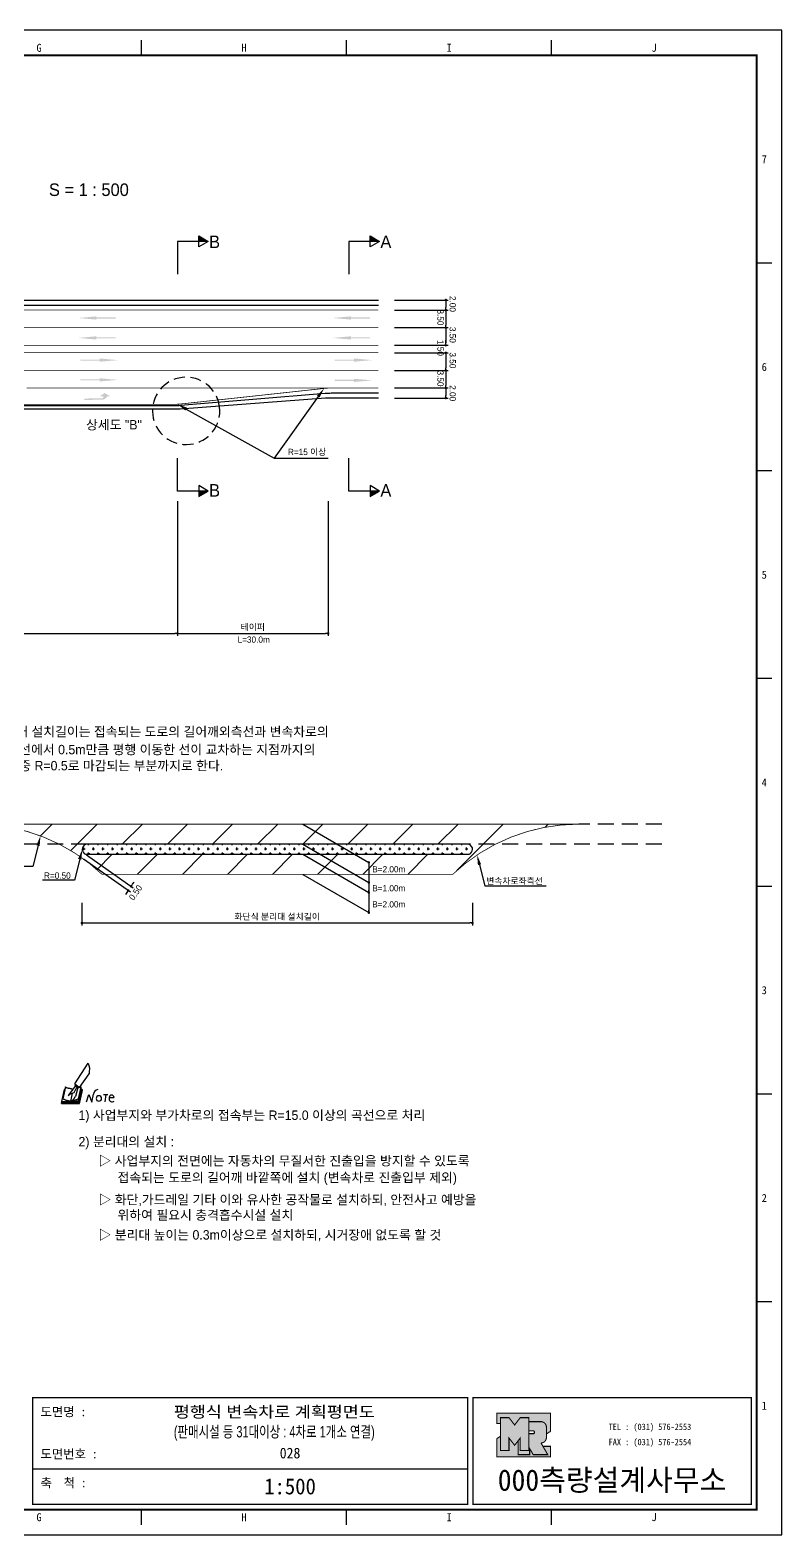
# Model space of a CAD drawing. Header units: millimetres. Extents: x 591 to 1014, y -6 to 293.
# Drawn here: x 864.8 to 1014.5, y -6.3 to 293.1 of the extents above; entities that cross this region are included whole.
import ezdxf
from ezdxf.enums import TextEntityAlignment as Align

# ---------------------------------------------------------------- set-up
doc = ezdxf.new("R2010")
doc.units = ezdxf.units.MM
doc.linetypes.add('HIDDEN', pattern=[9.525, 6.35, -3.175])
for name, color, linetype in [('CC-GSTR-0004', 4, 'Continuous'), ('CM-LANE-0030', 30, 'Continuous'), ('CZ-DIMT-0002', 7, 'Continuous'), ('CZ-LIN1-0007', 7, 'Continuous'), ('CZ-LIN2-0003', 3, 'Continuous'), ('CZ-LINE-0001', 7, 'Continuous'), ('CZ-TEXT-BOX0', 7, 'Continuous'), ('TITLE', 7, 'Continuous')]:
    doc.layers.add(name, color=color, linetype=linetype)
doc.styles.add('돋움', font='')
doc.styles.add('돋음체', font='')
doc.styles.get('돋움').set_extended_font_data('Dotum')
doc.styles.get('돋음체').set_extended_font_data('DotumChe')

# ---------------------------------------------------------------- blocks, each defined once
blk = doc.blocks.new('note')
for p, q in [((0.85, 3.5), (3.53, 7.57)), ((3.53, 7.57), (3.8, 6.64)), ((3.8, 6.64), (3.69, 5.72)), ((1, 3.1), (0.75, 2.77)), ((0.85, 3.5), (1.8, 2.79)), ((1, 3.4), (0.85, 3.21)), ((0.85, 3.21), (1.52, 2.71)), ((1.8, 2.79), (3.74, 5.46)), ((3.69, 5.72), (3.74, 5.46)), ((-1.24, 2.36), (-1.77, 0)), ((-1.77, 0), (1.77, 0)), ((-1.77, 0), (-1.77, -0.3)), ((-1.53, 0.52), (-1.55, 0.54)), ((-1.01, 2.9), (-1.53, 0.52)), ((-1.48, 0.48), (-1.53, 0.52)), ((-1.43, 0.44), (-1.48, 0.48)), ((-1.38, 0.41), (-1.43, 0.44)), ((-1.33, 0.4), (-1.38, 0.41)), ((-1.27, 0.37), (-1.33, 0.4)), ((-1.22, 0.35), (-1.27, 0.37)), ((-1.13, 2.36), (-1.24, 2.36)), ((-1.17, 0.33), (-1.22, 0.35)), ((-1.12, 0.32), (-1.17, 0.33)), ((-1.02, 0.25), (-1.12, 0.32)), ((-0.97, 0.22), (-1.02, 0.25)), ((-1, 2.9), (-1.01, 2.9)), ((-0.98, 2.85), (-1, 2.9)), ((-0.95, 2.8), (-0.98, 2.85)), ((-0.93, 0.21), (-0.97, 0.22)), ((-0.9, 2.75), (-0.95, 2.8)), ((-0.88, 0.19), (-0.93, 0.21)), ((-0.85, 2.72), (-0.9, 2.75)), ((-0.8, 0.18), (-0.88, 0.19)), ((-0.79, 2.69), (-0.85, 2.72)), ((-0.75, 0.17), (-0.8, 0.18)), ((-0.74, 2.68), (-0.79, 2.69)), ((-0.7, 0.16), (-0.75, 0.17)), ((-0.69, 2.65), (-0.74, 2.68)), ((-0.64, 0.15), (-0.7, 0.16)), ((-0.64, 2.65), (-0.69, 2.65)), ((-0.59, 2.63), (-0.64, 2.65)), ((-0.58, 0.14), (-0.64, 0.15)), ((-0.54, 2.62), (-0.59, 2.63)), ((-0.53, 0.13), (-0.58, 0.14)), ((-0.48, 2.61), (-0.54, 2.62)), ((-0.48, 0.12), (-0.53, 0.13)), ((-0.43, 2.61), (-0.48, 2.61)), ((-0.43, 0.11), (-0.48, 0.12)), ((0.75, 2.77), (-0.46, 1.16)), ((0.37, 2.24), (-0.46, 1.16)), ((-0.46, 1.16), (-0.08, 1.47)), ((-0.38, 2.59), (-0.43, 2.61)), ((-0.38, 0.08), (-0.43, 0.11)), ((-0.33, 2.59), (-0.38, 2.59)), ((-0.29, 0.06), (-0.38, 0.08)), ((-0.27, 2.58), (-0.33, 2.59)), ((-0.23, 0.05), (-0.29, 0.06)), ((-0.22, 2.57), (-0.27, 2.58)), ((-0.16, 0.04), (-0.23, 0.05)), ((-0.17, 2.56), (-0.22, 2.57)), ((-0.12, 2.55), (-0.17, 2.56)), ((-0.11, 0.03), (-0.16, 0.04)), ((-0.07, 2.53), (-0.12, 2.55)), ((-0.04, 0.02), (-0.11, 0.03)), ((-0.08, 1.47), (0.72, 1.75)), ((-0.01, 2.51), (-0.07, 2.53)), ((-0.05, -0.3), (-0.05, 0)), ((0, 0), (-0.04, 0.02)), ((0.04, 2.5), (-0.01, 2.51)), ((0.37, 1.63), (0, 0)), ((0, 0), (1.6, 0.53)), ((0, 0), (1.65, 0.18)), ((0, 0.01), (0.06, 0.04)), ((0, -0.3), (0, 0)), ((0.09, 2.48), (0.04, 2.5)), ((0.05, -0.3), (0.05, 0)), ((0.06, 0.04), (0.11, 0.07)), ((0.14, 2.48), (0.09, 2.48)), ((0.11, 0.07), (0.16, 0.09)), ((0.2, 2.47), (0.14, 2.48)), ((0.16, 0.09), (0.21, 0.12)), ((0.26, 2.43), (0.18, 2.46)), ((0.21, 0.12), (0.27, 0.14)), ((0.34, 2.4), (0.26, 2.43)), ((0.27, 0.14), (0.36, 0.19)), ((0.45, 2.37), (0.34, 2.4)), ((0.36, 0.19), (0.41, 0.22)), ((0.41, 0.22), (0.46, 0.27)), ((0.46, 0.27), (0.51, 0.3)), ((0.51, 0.3), (0.56, 0.34)), ((0.56, 0.34), (0.6, 0.4)), ((0.6, 0.4), (0.64, 0.45)), ((0.64, 0.45), (0.67, 0.51)), ((0.67, 0.51), (0.74, 0.58)), ((0.72, 1.75), (1.16, 2.53)), ((0.74, 0.58), (0.79, 0.63)), ((0.79, 0.63), (0.83, 0.68)), ((0.83, 0.68), (0.86, 0.73)), ((0.86, 0.73), (0.89, 0.79)), ((0.89, 0.84), (0.92, 0.89)), ((0.89, 0.79), (0.89, 0.84)), ((0.92, 0.89), (0.96, 0.95)), ((0.96, 0.95), (1.01, 0.97)), ((1.47, 2.74), (1.01, 0.97)), ((1.16, 2.53), (1.37, 2.82)), ((2.13, 2.84), (1.44, 2.63)), ((1.52, 2.71), (1.66, 2.9)), ((1.6, 0.53), (2.13, 2.84)), ((1.65, 0.18), (2.19, 2.48)), ((1.77, 0), (2.3, 2.36)), ((1.77, -0.3), (2.3, 2.07)), ((1.77, -0.38), (2.3, 1.99)), ((1.77, -0.44), (2.3, 1.93)), ((1.77, 0), (1.77, -0.3)), ((2.19, 2.48), (2.04, 2.47)), ((2.3, 2.36), (2.16, 2.36)), ((2.3, 2.36), (2.3, 2.07)), ((3.21, -0.08), (3.68, 1.4)), ((3.68, 1.4), (4.26, -0.14)), ((4.26, -0.14), (4.56, 1.44)), ((6.55, 1.34), (7.46, 1.34)), ((7.01, 1.34), (6.87, -0.11)), ((7.71, 0.77), (7.71, 0.55)), ((7.71, 0.77), (8.67, 0.77)), ((-1.77, -0.3), (1.77, -0.3)), ((-1.77, -0.43), (-1.77, -0.3)), ((-1.77, -0.37), (1.77, -0.37)), ((-1.77, -0.43), (1.77, -0.43))]:
    blk.add_line(p, q)
for centre, major_axis, start_param, end_param in [((0.4, 2.31), (0.0702, 0.0702), 3.283946, 6.425539), ((5.68, 1.23), (-0.806, 0.806), -0.591174, 0.597824), ((5.66, 0.58), (-0.378, 0.378), 3.926991, 10.210176), ((8.3, 0.49), (0.422, 0.422), 2.265602, 4.634911), ((8.19, 0.77), (-0.342, 0.342), 3.926991, 7.068583)]:
    blk.add_ellipse(centre, major_axis=major_axis, ratio=1, start_param=start_param, end_param=end_param)
blk = doc.blocks.new('_Dot')
at = {"color": 0, "linetype": 'ByBlock', "lineweight": -2}
blk.add_line((-0.5, 0), (-1, 0), dxfattribs=at)
at = {"color": 0, "linetype": 'ByBlock', "const_width": 0.5}
blk.add_lwpolyline([(-0.25, 0, 1), (0.25, 0, 1)], format="xyb", close=True, dxfattribs=at)

msp = doc.modelspace()

# ---------------------------------------------------------------- hatches: boundary and pattern name
at = {"layer": 'CM-LANE-0030'}
h = msp.add_hatch(dxfattribs=at)
h.set_pattern_fill('ANSI31', color=256, scale=2, style=0)
h.set_pattern_definition([(45, (-425.889, 591.195), (-4.490128, 4.490128), [])])
h.paths.add_polyline_path([(948.9, 125.09, -0.191871), (974, 135.09), (854, 135.09, -0.191871), (879.1, 125.09)])
h.paths.add_polyline_path([(875.82, 129.09, 0.002096), (875.56, 129.27, -0.732581), (876.14, 131.09), (951.86, 131.09, -0.732581), (952.44, 129.27, 0.002096), (952.18, 129.09)], flags=16)
at = {"layer": 'CZ-LIN1-0007'}
for points in [[(877.98, 236.11), (877.98, 235.9), (881.81, 235.9), (881.81, 235.68), (877.98, 235.68), (877.98, 235.47), (874.33, 235.79)], [(928.63, 236.11), (928.63, 235.9), (932.45, 235.9), (932.45, 235.68), (928.63, 235.68), (928.63, 235.47), (924.98, 235.79)], [(877.98, 232.15), (877.98, 231.94), (881.81, 231.94), (881.81, 231.72), (877.98, 231.72), (877.98, 231.51), (874.33, 231.83)], [(928.63, 232.15), (928.63, 231.94), (932.45, 231.94), (932.45, 231.72), (928.63, 231.72), (928.63, 231.51), (924.98, 231.83)], [(878.59, 227.74), (878.59, 227.52), (874.77, 227.52), (874.77, 227.31), (878.59, 227.31), (878.59, 227.09), (882.24, 227.41)], [(929.24, 227.74), (929.24, 227.52), (925.41, 227.52), (925.41, 227.31), (929.24, 227.31), (929.24, 227.09), (932.89, 227.41)], [(878.59, 223.8), (878.59, 223.59), (874.77, 223.59), (874.77, 223.37), (878.59, 223.37), (878.59, 223.16), (882.24, 223.48)], [(929.24, 223.7), (929.24, 223.49), (925.41, 223.49), (925.41, 223.27), (929.24, 223.27), (929.24, 223.06), (932.89, 223.38)], [(879.1, 219.52, 0.267976), (880.13, 220.21), (880.76, 220.2), (879.59, 220.86), (878.64, 220.21), (879.34, 220.21, -0.504994), (879.03, 219.79), (875.57, 219.77), (875.57, 219.5)]]:
    msp.add_hatch(color=256, dxfattribs=at).paths.add_polyline_path(points)
at = {"layer": 'CZ-LIN2-0003'}
h = msp.add_hatch(dxfattribs=at)
h.set_pattern_fill('CROSS', color=256, scale=0.15, style=0)
h.set_pattern_definition([(0, (-425.8889, 591.1947), (0.9525, 0.9525), [0.47625, -1.42875]), (90, (-425.6508, 590.9566), (-0.9525, 0.9525), [0.47625, -1.42875])])
h.paths.add_polyline_path([(876.14, 131.09, 0.732581), (875.56, 129.27, -0.002096), (875.82, 129.09), (952.18, 129.09, -0.002096), (952.44, 129.27, 0.732581), (951.86, 131.09)])
at = {"layer": 'CZ-LINE-0001'}
for points in [[(898.33, 252.13), (898.33, 251.03), (900.24, 251.03)], [(932.44, 252.13), (932.44, 251.03), (934.34, 251.03)], [(900.24, 201.37), (898.33, 201.37), (898.33, 200.27)], [(934.34, 201.37), (932.44, 201.37), (932.44, 200.27)]]:
    msp.add_hatch(color=256, dxfattribs=at).paths.add_polyline_path(points)
at = {"layer": 'TITLE', "ltscale": 150}
h = msp.add_hatch(color=8, dxfattribs=at)
edge = h.paths.add_edge_path()
edge.add_line((968.38, 17.92), (957.71, 17.92))
edge.add_line((957.71, 17.92), (957.71, 15.84))
edge.add_line((957.71, 15.84), (958.42, 15.84))
edge.add_line((958.42, 15.84), (958.42, 17.02))
edge.add_line((958.42, 17.02), (960.11, 17.02))
edge.add_line((960.11, 17.02), (961.24, 15.56))
edge.add_line((961.24, 15.56), (962.36, 17.02))
edge.add_line((962.36, 17.02), (964.06, 17.02))
edge.add_line((964.06, 17.02), (964.06, 16.22))
edge.add_line((964.06, 16.22), (966.49, 16.22))
edge.add_arc((966.49, 15.15), 1.07, 0, 90, ccw=False)
edge.add_line((967.56, 15.15), (967.56, 13.78))
edge.add_line((967.56, 13.78), (968.38, 14.29))
edge.add_line((968.38, 14.29), (968.38, 17.92))
h.paths.add_polyline_path([(961.92, 12.4), (961.24, 11.52), (960.11, 12.97), (960.11, 10.46), (958.42, 10.46), (958.42, 13.31), (957.71, 12.86), (957.71, 9.23), (968.38, 9.23), (968.38, 11.31), (966.88, 11.31), (967.83, 9.66), (964.93, 9.66), (964.23, 10.87), (964.23, 9.66), (961.92, 9.66)])
msp.add_hatch(color=5, dxfattribs=at).paths.add_polyline_path([(964.06, 17.02), (962.36, 17.02), (961.24, 15.56), (960.11, 17.02), (958.42, 17.02), (958.42, 10.46), (960.11, 10.46), (960.11, 12.97), (961.24, 11.52), (962.36, 12.97), (962.36, 10.46), (964.06, 10.46)])
h = msp.add_hatch(color=161, dxfattribs=at)
edge = h.paths.add_edge_path()
edge.add_arc((966.49, 15.15), 1.07, 360, 450)
edge.add_line((966.49, 16.22), (964.06, 16.22))
edge.add_line((964.06, 16.22), (964.06, 14.37))
edge.add_line((964.06, 14.37), (965.05, 14.37))
edge.add_arc((965.05, 14.25), 0.113, 0, 90, ccw=False)
edge.add_line((965.16, 14.25), (965.16, 13.94))
edge.add_arc((965.05, 13.94), 0.113, 270, 360, ccw=False)
edge.add_line((965.05, 13.83), (964.06, 13.83))
edge.add_line((964.06, 13.83), (964.06, 10.46))
edge.add_line((964.06, 10.46), (962.36, 10.46))
edge.add_line((962.36, 10.46), (962.36, 12.97))
edge.add_line((962.36, 12.97), (961.92, 12.4))
edge.add_line((961.92, 12.4), (961.92, 9.66))
edge.add_line((961.92, 9.66), (964.23, 9.66))
edge.add_line((964.23, 9.66), (964.23, 10.87))
edge.add_line((964.23, 10.87), (964.93, 9.66))
edge.add_line((964.93, 9.66), (967.83, 9.66))
edge.add_line((967.83, 9.66), (966.49, 11.98))
edge.add_arc((966.49, 13.04), 1.07, 270, 360)
edge.add_line((967.56, 13.04), (967.56, 15.15))

# ---------------------------------------------------------------- linework, layer by layer
at = {"color": 0, "linetype": 'ByBlock', "lineweight": -2}
for p, q in [((947.53, 239.12), (947.53, 238.87)), ((947.53, 237.62), (947.53, 237.87)), ((947.53, 237.12), (947.53, 236.87)), ((947.53, 234.12), (947.53, 234.37)), ((947.53, 233.62), (947.53, 233.37)), ((947.53, 230.62), (947.53, 230.87)), ((947.53, 230.62), (947.53, 230.87)), ((947.53, 228.62), (947.53, 228.37)), ((947.53, 228.62), (947.53, 228.37)), ((947.53, 225.62), (947.53, 225.87)), ((947.53, 225.12), (947.53, 224.87)), ((947.53, 222.12), (947.53, 222.37)), ((947.53, 221.62), (947.53, 221.37)), ((947.53, 220.12), (947.53, 220.37)), ((932.2, 127.24), (932.2, 126.99)), ((885.03, 122.92), (885.17, 123.13)), ((932.2, 123.24), (932.2, 122.99)), ((884.16, 121.7), (884.02, 121.49)), ((932.2, 121.74), (932.2, 121.99)), ((932.2, 117.74), (932.2, 117.99))]:
    msp.add_line(p, q, dxfattribs=at)
at = {"color": 0, "linetype": 'ByBlock', "const_width": 0.25}
for points in [[(947.53, 239.24, 1), (947.53, 239.49, 1)], [(947.53, 237.24, 1), (947.53, 237.49, 1)], [(947.53, 237.49, 1), (947.53, 237.24, 1)], [(947.53, 233.74, 1), (947.53, 233.99, 1)], [(947.53, 233.99, 1), (947.53, 233.74, 1)], [(947.53, 230.49, 1), (947.53, 230.24, 1)], [(947.53, 230.49, 1), (947.53, 230.24, 1)], [(947.53, 228.74, 1), (947.53, 228.99, 1)], [(947.53, 228.74, 1), (947.53, 228.99, 1)], [(947.53, 225.24, 1), (947.53, 225.49, 1)], [(947.53, 225.49, 1), (947.53, 225.24, 1)], [(947.53, 221.99, 1), (947.53, 221.74, 1)], [(947.53, 221.74, 1), (947.53, 221.99, 1)], [(947.53, 219.99, 1), (947.53, 219.74, 1)], [(932.2, 127.36, 1), (932.2, 127.61, 1)], [(884.95, 122.82, 1), (884.81, 122.62, 1)], [(932.2, 123.36, 1), (932.2, 123.61, 1)], [(884.24, 121.8, 1), (884.38, 122, 1)], [(932.2, 121.61, 1), (932.2, 121.36, 1)], [(932.2, 117.61, 1), (932.2, 117.36, 1)]]:
    msp.add_lwpolyline(points, format="xyb", close=True, dxfattribs=at)
at = {"layer": 'CC-GSTR-0004'}
for p, q in [((674.11, 239.37), (934.11, 239.37)), ((674.11, 238.37), (934.11, 238.37))]:
    msp.add_line(p, q, dxfattribs=at)
for points in [[(789.36, 203.62, -0.414214), (804.11, 218.37), (893.49, 218.37), (893.49, 218.37, 0.020788), (894.73, 218.42), (894.73, 218.42), (923.49, 220.81), (923.49, 220.81, -0.020788), (924.73, 220.87), (934.11, 220.87)], [(934.11, 219.87), (924.67, 219.87, 0.018717), (923.55, 219.82), (894.67, 217.66, -0.018717), (893.55, 217.62), (804.11, 217.62, 0.414214), (790.11, 203.62)]]:
    msp.add_lwpolyline(points, format="xyb", dxfattribs=at)
at = {"layer": 'CM-LANE-0030', "const_width": 0.15}
for points in [[(674.11, 230.37), (934.11, 230.37)], [(674.11, 228.87), (934.11, 228.87)]]:
    msp.add_lwpolyline(points, dxfattribs=at)
msp.add_lwpolyline([(854, 135.09), (974, 135.09, 0.191871), (948.9, 125.09), (879.1, 125.09, 0.191871)], format="xyb", close=True, dxfattribs=at)
at = {"layer": 'CZ-LIN1-0007', "const_width": 0.15}
msp.add_lwpolyline([(674.11, 237.37), (934.11, 237.37)], dxfattribs=at)
at = {"layer": 'CZ-LIN1-0007', "linetype": 'HIDDEN', "const_width": 0.15}
for points in [[(674.11, 233.87), (934.11, 233.87)], [(674.11, 225.37), (934.11, 225.37)], [(864.11, 221.87), (924.11, 221.87)]]:
    msp.add_lwpolyline(points, dxfattribs=at)
at = {"layer": 'CZ-LIN1-0007', "const_width": 0.15}
msp.add_lwpolyline([(934.11, 221.87), (924.92, 221.87, 0.026985), (923.31, 221.78), (923.31, 221.78), (894.92, 218.7, -0.026985), (893.3, 218.62), (804.11, 218.62, 0.414214), (789.11, 203.62)], format="xyb", dxfattribs=at)
at = {"layer": 'CZ-LIN2-0003'}
msp.add_lwpolyline([(952.18, 129.09, -0.002096), (952.44, 129.27, 0.732581), (951.86, 131.09), (876.14, 131.09, 0.732581), (875.56, 129.27, -0.002096), (875.82, 129.09)], format="xyb", close=True, dxfattribs=at)
at = {"layer": 'CZ-LINE-0001'}
for p, q in [((898.33, 249.94), (898.33, 252.13)), ((898.33, 252.13), (900.24, 251.03)), ((932.44, 249.94), (932.44, 252.13)), ((932.44, 252.13), (934.34, 251.03)), ((900.24, 251.03), (894.09, 251.03)), ((894.09, 251.03), (894.09, 244.49)), ((900.24, 251.03), (898.33, 249.94)), ((934.34, 251.03), (928.2, 251.03)), ((928.2, 251.03), (928.2, 244.49)), ((934.34, 251.03), (932.44, 249.94)), ((937.3, 239.37), (948.03, 239.37)), ((937.3, 237.37), (948.03, 237.37)), ((937.3, 237.37), (948.03, 237.37)), ((947.53, 238.87), (947.53, 237.87)), ((947.53, 236.87), (947.53, 234.37)), ((937.3, 233.87), (948.03, 233.87)), ((937.3, 233.87), (948.03, 233.87)), ((947.53, 233.37), (947.53, 230.87)), ((947.53, 230.87), (947.53, 231.37)), ((937.3, 230.37), (948.03, 230.37)), ((937.3, 230.37), (948.03, 230.37)), ((937.3, 228.87), (948.03, 228.87)), ((937.3, 228.87), (948.03, 228.87)), ((947.53, 228.37), (947.53, 227.87)), ((947.53, 228.37), (947.53, 225.87)), ((937.3, 225.37), (948.03, 225.37)), ((937.3, 225.37), (948.03, 225.37)), ((947.53, 224.87), (947.53, 222.37)), ((937.3, 221.87), (948.03, 221.87)), ((937.3, 221.87), (948.03, 221.87)), ((937.3, 219.87), (948.03, 219.87)), ((947.53, 221.37), (947.53, 220.37)), ((894.09, 201.37), (894.09, 207.91)), ((913.33, 207.89), (924.11, 207.89)), ((928.2, 201.37), (928.2, 207.91)), ((900.24, 201.37), (894.09, 201.37)), ((900.24, 201.37), (898.33, 202.46)), ((898.33, 202.46), (898.33, 200.27)), ((898.33, 200.27), (900.24, 201.37)), ((934.34, 201.37), (928.2, 201.37)), ((934.34, 201.37), (932.44, 202.46)), ((932.44, 202.46), (932.44, 200.27)), ((932.44, 200.27), (934.34, 201.37)), ((894.11, 199.32), (894.11, 172.54)), ((894.11, 199.32), (894.11, 172.54)), ((924.11, 199.32), (924.11, 172.54)), ((804.61, 173.04), (893.61, 173.04)), ((894.61, 173.04), (923.61, 173.04)), ((919.04, 135.09), (932.2, 127.49)), ((875.97, 128.98), (885.29, 122.43)), ((919.04, 131.09), (932.2, 123.49)), ((919.04, 129.09), (932.2, 121.49)), ((875.4, 128.16), (884.72, 121.61)), ((932.2, 127.49), (932.2, 117.49)), ((885.17, 123.13), (885.46, 123.54)), ((919.04, 125.09), (932.2, 117.49)), ((884.02, 121.49), (883.73, 121.08)), ((875.08, 119.46), (875.08, 114.93)), ((952.82, 119.46), (952.82, 114.93)), ((875.58, 115.43), (952.32, 115.43))]:
    msp.add_line(p, q, dxfattribs=at)
at = {"layer": 'CZ-LINE-0001', "linetype": 'HIDDEN', "ltscale": 0.35}
msp.add_line((902.48, 218.09), (902.48, 218.09), dxfattribs=at)
at = {"layer": 'CZ-LINE-0001', "linetype": 'HIDDEN', "ltscale": 0.5}
for p, q in [((990.53, 135.09), (974, 135.09)), ((876.14, 131.09), (837.48, 131.09)), ((990.53, 131.09), (951.86, 131.09))]:
    msp.add_line(p, q, dxfattribs=at)
at = {"layer": 'CZ-LINE-0001'}
for points in [[(922.14, 220.15), (913.33, 207.89)], [(895.86, 217.66), (913.33, 207.89)], [(866.34, 130.83), (865.29, 126.64), (853.06, 126.64)], [(874.65, 128.1), (873.6, 123.92), (867.25, 123.92)]]:
    msp.add_lwpolyline(points, dxfattribs=at)
at = {"layer": 'CZ-LINE-0001', "extrusion": (0, 0, -1)}
msp.add_lwpolyline([(-954.25, 127.02), (-955.3, 122.84), (-967.53, 122.84)], dxfattribs=at)
at = {"layer": 'CZ-LINE-0001', "linetype": 'HIDDEN', "ltscale": 0.35}
msp.add_arc((895.83, 217.31), 6.7, 6.7667, 6.749, dxfattribs=at)
at = {"layer": 'CZ-LINE-0001'}
for points in [[(921.87, 220.35), (923.31, 221.78), (922.41, 219.96)], [(895.69, 217.37), (894.11, 218.64), (896.02, 217.95)], [(866.02, 130.91), (866.83, 132.76), (866.66, 130.74)], [(874.32, 128.19), (875.14, 130.04), (874.97, 128.02)]]:
    msp.add_solid(points, dxfattribs=at)
at = {"layer": 'CZ-LINE-0001', "extrusion": (0, 0, -1)}
msp.add_solid([(-954.57, 127.1), (-953.76, 128.96), (-953.93, 126.94)], dxfattribs=at)
at = {"layer": 'TITLE', "color": 7, "linetype": 'Continuous'}
for p, q in [((886.95, 288.03), (886.95, 291.05)), ((927.78, 288.03), (927.78, 291.05)), ((968.6, 288.03), (968.6, 291.05)), ((1012.45, 246.7), (1009.42, 246.7)), ((1012.45, 205.37), (1009.42, 205.37)), ((1012.45, 164.04), (1009.42, 164.04)), ((1012.45, 122.71), (1009.42, 122.71)), ((1012.45, 81.38), (1009.42, 81.38)), ((1012.45, 40.05), (1009.42, 40.05)), ((886.95, -4.3), (886.95, -1.27)), ((927.78, -4.3), (927.78, -1.27)), ((968.6, -4.3), (968.6, -1.27))]:
    msp.add_line(p, q, dxfattribs=at)
at = {"layer": 'TITLE', "ltscale": 150}
msp.add_line((865.25, 6.86), (951.86, 6.86), dxfattribs=at)
at = {"layer": 'TITLE'}
msp.add_line((1009.54, -1.27), (600.68, -1.27), dxfattribs=at)
msp.add_lwpolyline([(591.1, -6.31), (1014.46, -6.31), (1014.46, 293.07), (591.1, 293.07)], close=True, dxfattribs=at)
at = {"layer": 'TITLE', "linetype": 'Continuous', "const_width": 0.403}
msp.add_lwpolyline([(601.18, -1.27), (601.18, 288.03), (1009.42, 288.03), (1009.42, -1.27)], close=True, dxfattribs=at)
at = {"layer": 'TITLE', "ltscale": 150}
for points, const_width in [([(865.25, 21.01), (951.86, 21.01), (951.86, -0.21), (865.25, -0.21)], 0.265), ([(1008.36, 21.01), (1008.36, -0.21), (952.92, -0.21), (952.92, 21.01), (1008.36, 21.01)], 0.265), ([(964.06, 17.02), (962.36, 17.02), (961.24, 15.56), (960.11, 17.02), (958.42, 17.02), (958.42, 10.46), (960.11, 10.46), (960.11, 12.97), (961.24, 11.52), (962.36, 12.97), (962.36, 10.46), (964.06, 10.46)], 0.212), ([(961.92, 12.4), (961.24, 11.52), (960.11, 12.97), (960.11, 10.46), (958.42, 10.46), (958.42, 13.31), (957.71, 12.86), (957.71, 9.23), (968.38, 9.23), (968.38, 11.31), (966.88, 11.31), (967.83, 9.66), (964.93, 9.66), (964.23, 10.87), (964.23, 9.66), (961.92, 9.66)], 0.212)]:
    msp.add_lwpolyline(points, close=True, dxfattribs=dict(at, const_width=const_width))
at = {"layer": 'TITLE', "ltscale": 150, "const_width": 0.212}
for points in [[(968.38, 17.92), (957.71, 17.92), (957.71, 15.84), (958.42, 15.84), (958.42, 17.02), (960.11, 17.02), (961.24, 15.56), (962.36, 17.02), (964.06, 17.02), (964.06, 16.22), (966.49, 16.22, -0.414214), (967.56, 15.15), (967.56, 13.78), (968.38, 14.29)], [(967.56, 15.15, 0.414214), (966.49, 16.22), (964.06, 16.22), (964.06, 14.37), (965.05, 14.37, -0.414214), (965.16, 14.25), (965.16, 13.94, -0.414214), (965.05, 13.83), (964.06, 13.83), (964.06, 10.46), (962.36, 10.46), (962.36, 12.97), (961.92, 12.4), (961.92, 9.66), (964.23, 9.66), (964.23, 10.87), (964.93, 9.66), (967.83, 9.66), (966.49, 11.98, 0.414214), (967.56, 13.04)]]:
    msp.add_lwpolyline(points, format="xyb", close=True, dxfattribs=at)

# ---------------------------------------------------------------- block references
at = {"layer": 'CZ-LINE-0001', "xscale": 0.5, "yscale": 0.5, "zscale": 0.5}
for p in [(894.11, 173.04), (924.11, 173.04), (952.82, 115.43)]:
    msp.add_blockref('_Dot', p, dxfattribs=at)
at = {"layer": 'CZ-LINE-0001', "xscale": 0.5, "yscale": 0.5, "zscale": 0.5, "rotation": 180}
for p in [(894.11, 173.04), (875.08, 115.43)]:
    msp.add_blockref('_Dot', p, dxfattribs=at)
at = {"layer": 'CZ-TEXT-BOX0'}
msp.add_blockref('note', (872.8, 79.94), dxfattribs=at)

# ---------------------------------------------------------------- texts
at = {"layer": 'CZ-DIMT-0002', "style": '돋움'}
for s, height, p in [('B', 2.5, (901.49, 250.95)), ('A', 2.5, (935.6, 250.95)), ('상세도 "B"', 1.875, (881.46, 214.55)), ('R=15 이상', 1.25, (919.92, 209.14)), ('B', 2.5, (901.49, 201.5)), ('A', 2.5, (935.6, 201.5)), ('L=30.0m', 1.25, (909.28, 171.81))]:
    msp.add_text(s, height=height, dxfattribs=at).set_placement(p, align=Align.MIDDLE_CENTER)
for s, p in [('2.00', (948.28, 240.18)), ('3.50', (945.85, 237.49)), ('3.50', (948.28, 234.02)), ('1.50', (945.85, 231.43)), ('3.50', (948.28, 228.95)), ('3.50', (945.85, 225.34)), ('2.00', (948.28, 222.42))]:
    msp.add_text(s, height=1.25, rotation=270, dxfattribs=at).set_placement(p)
for s, p in [('○ 분리대 설치길이는 접속되는 도로의 길어깨외측선과 변속차로의', (854.05, 153.49)), ('좌측선에서 0.5m만큼 평행 이동한 선이 교차하는 지점까지의', (857.9, 149.93)), ('길이중 R=0.5로 마감되는 부분까지로 한다.', (857.9, 146.73)), ('1) 사업부지와 부가차로의 접속부는 R=15.0 이상의 곡선으로 처리', (874.4, 77.19)), ('2) 분리대의 설치 :', (874.4, 71.92)), ('▷ 사업부지의 전면에는 자동차의 무질서한 진출입을 방지할 수 있도록', (878.38, 68.12)), ('접속되는 도로의 길어깨 바깥쪽에 설치 (변속차로 진출입부 제외)', (882.17, 64.8)), ('▷ 화단,가드레일 기타 이와 유사한 공작물로 설치하되, 안전사고 예방을', (878.38, 60.39)), ('위하여 필요시 충격흡수시설 설치', (882.17, 57.33)), ('▷ 분리대 높이는 0.3m이상으로 설치하되, 시거장애 없도록 할 것', (878.38, 53.38))]:
    msp.add_text(s, height=1.875, dxfattribs=at).set_placement(p, align=Align.MIDDLE_LEFT)
for s, p in [('B=2.00m', (932.89, 125.5)), ('R=0.50', (867.53, 124.24)), ('B=1.00m', (932.89, 121.72)), ('변속차로좌측선', (955.58, 123.16)), ('B=2.00m', (932.89, 118.52))]:
    msp.add_text(s, height=1.25, dxfattribs=at).set_placement(p)
at = {"layer": 'CZ-DIMT-0002', "insert": (885.77, 121.48), "char_height": 1.25, "attachment_point": 5, "rotation": 54.9032, "style": '돋움'}
msp.add_mtext('\\A1;0.50', dxfattribs=at)
at = {"layer": 'CZ-LINE-0001', "char_height": 1.25, "attachment_point": 5, "style": '돋움'}
for s, insert in [('\\A1;테이퍼', (909.11, 174.24)), ('\\A1;화단식 분리대 설치길이', (913.95, 116.62))]:
    msp.add_mtext(s, dxfattribs=dict(at, insert=insert))
at = {"layer": 'TITLE', "color": 3, "linetype": 'Continuous', "style": '돋음체'}
for s, p in [('G', (866.54, 289.54)), ('H', (907.36, 289.54)), ('I', (948.19, 289.54)), ('J', (989.01, 289.54)), ('7', (1010.94, 267.37)), ('6', (1010.94, 226.04)), ('5', (1010.94, 184.71)), ('4', (1010.94, 143.38)), ('3', (1010.94, 102.05)), ('2', (1010.94, 60.72)), ('1', (1010.94, 19.4)), ('G', (866.54, -2.79)), ('H', (907.36, -2.79)), ('I', (948.19, -2.79)), ('J', (989.01, -2.79))]:
    msp.add_text(s, height=1.59, dxfattribs=at).set_placement(p, align=Align.MIDDLE)
at = {"layer": 'TITLE', "style": '돋움'}
msp.add_text('S = 1 : 500', height=2.5, dxfattribs=at).set_placement((868.51, 261.31), align=Align.MIDDLE_LEFT)
at = {"layer": 'TITLE', "style": '돋음체'}
for s, p in [('도면명 :', (866.84, 17.29)), ('도면번호 :', (866.84, 8.9)), ('축  척 :', (866.84, 3.15))]:
    msp.add_text(s, height=1.804, dxfattribs=at).set_placement(p)
at = {"layer": 'TITLE', "style": '돋움'}
for s, width, p, p2 in [('평행식 변속차로 계획평면도', 1.010039, (893.38, 17.04), (933.38, 17.04)), ('(판매시설 등 31대이상 : 4차로 1개소 연결)', 0.658668, (893.38, 13.09), (933.38, 13.09))]:
    msp.add_text(s, height=2.25, dxfattribs=dict(at, width=width)).set_placement(p, p2, align=Align.FIT)
at = {"layer": 'TITLE', "color": 180, "style": '돋음체'}
for s, p in [('TEL : (031) 576-2553', (979.95, 14.56)), ('FAX : (031) 576-2554', (979.95, 11.54))]:
    msp.add_text(s, height=1.2733, dxfattribs=at).set_placement(p)
at = {"layer": 'TITLE', "linetype": 'Continuous', "style": '돋음체'}
for s, height, p in [('028', 2.122, (916.52, 9.96)), ('1:500', 3.183, (916.52, 3.32))]:
    msp.add_text(s, height=height, dxfattribs=at).set_placement(p, align=Align.MIDDLE)
at = {"layer": 'TITLE', "color": 180, "style": '돋음체'}
msp.add_text('000측량설계사무소', height=4.244, dxfattribs=at).set_placement((980.64, 2.47), align=Align.CENTER)

doc.saveas('drawing.dxf')
